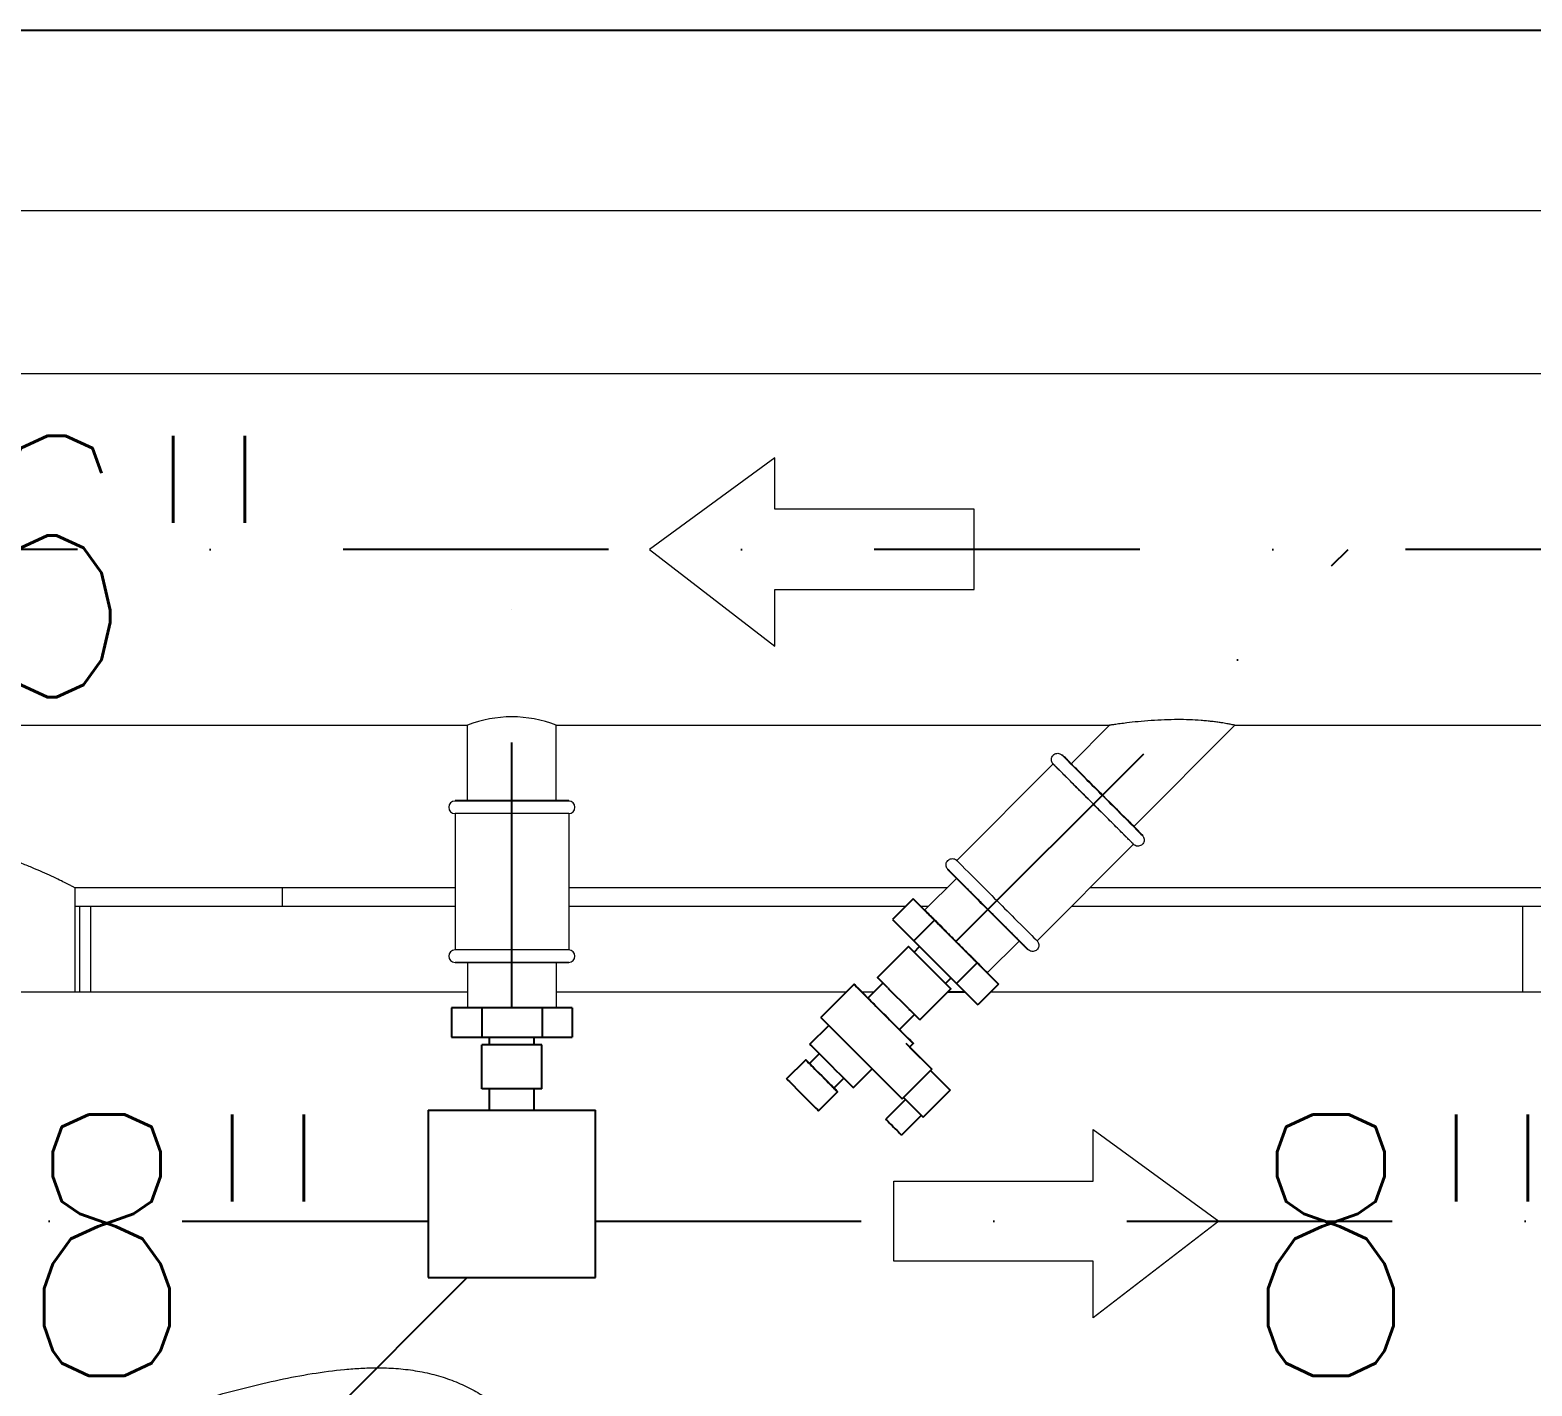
# Model space of a CAD drawing. Header units: millimetres. Extents: x -312439 to 477422, y -331570 to 212570.
# Drawn here: x 349333 to 350051, y 188180 to 188829 of the extents above; entities that cross this region are included whole.
import ezdxf

# ---------------------------------------------------------------- set-up
doc = ezdxf.new("R2010")
doc.units = ezdxf.units.MM
doc.linetypes.add('DASHDOT', pattern=[25.4, 12.7, -6.35, 0, -6.35])
doc.linetypes.add('DASHED', pattern=[0.75, 0.5, -0.25])
doc.layers.add('ARCONDTEXTO', color=4, linetype='Continuous')
doc.styles.add('ROMANS', font='romans.shx', dxfattribs={"height": 187.5})

msp = doc.modelspace()

# ---------------------------------------------------------------- linework, layer by layer
at = {"color": 1, "linetype": 'Continuous', "extrusion": (0, 1, 0)}
msp.add_line((344278.692, 188828.975, 0), (350626.099, 188828.975, 0), dxfattribs=at)
at = {"color": 5, "linetype": 'Continuous', "lineweight": 0, "extrusion": (0, 1, 0)}
for p, q in [((352117.933, 188742.457, 0), (347242.183, 188742.457, 0)), ((347312.72, 188664.707, 0), (350548.512, 188664.707, 0)), ((347312.72, 188496.407, 0), (349542.102, 188496.407, 0)), ((349542.102, 188460.37, 0), (349542.102, 188496.407, 0)), ((349584.502, 188460.37, 0), (349584.502, 188496.407, 0)), ((349584.502, 188496.407, 0), (349849.271, 188496.407, 0)), ((349849.219, 188496.399, 0), (349830.855, 188478.035, 0)), ((349909.181, 188496.399, 0), (349860.836, 188448.054, 0)), ((349909.145, 188496.407, 0), (350160.521, 188496.407, 0)), ((349776.108, 188431.734, 0), (349822.26, 188477.886, 0)), ((349826.483, 188482.109, 0), (349826.632, 188482.258, 0)), ((349590.474, 188460.37, 0), (349536.13, 188460.37, 0)), ((349536.13, 188460.37, 0), (349536.13, 188460.159, 0)), ((349590.474, 188460.159, 0), (349536.13, 188460.159, 0)), ((349590.474, 188454.187, 0), (349536.13, 188454.187, 0)), ((349536.13, 188454.187, 0), (349536.13, 188388.918, 0)), ((349590.474, 188460.37, 0), (349590.474, 188460.159, 0)), ((349590.474, 188454.187, 0), (349590.474, 188388.918, 0)), ((349864.91, 188443.682, 0), (349865.059, 188443.831, 0)), ((349814.535, 188393.308, 0), (349860.687, 188439.46, 0)), ((349771.736, 188427.363, 0), (349771.885, 188427.512, 0)), ((349354.307, 188418.657, 0), (349354.307, 188368.729, 0)), ((349536.13, 188418.657, 0), (349354.307, 188418.657, 0)), ((349771.476, 188418.657, 0), (349590.474, 188418.657, 0)), ((349775.959, 188423.14, 0), (349760.756, 188407.937, 0)), ((350238.271, 188418.657, 0), (349839.885, 188418.657, 0)), ((349758.89, 188409.804, 0), (349762.624, 188409.804, 0)), ((349805.94, 188393.158, 0), (349790.738, 188377.956, 0)), ((349590.474, 188388.918, 0), (349536.13, 188388.918, 0)), ((349590.474, 188382.946, 0), (349536.13, 188382.946, 0)), ((349536.13, 188382.946, 0), (349536.13, 188382.736, 0)), ((349590.474, 188382.736, 0), (349536.13, 188382.736, 0)), ((349542.102, 188382.736, 0), (349542.102, 188361.236, 0)), ((349584.502, 188382.736, 0), (349584.502, 188361.236, 0)), ((349590.474, 188382.946, 0), (349590.474, 188382.736, 0)), ((349810.163, 188388.936, 0), (349810.312, 188389.085, 0)), ((349542.102, 188368.729, 0), (348365.856, 188368.729, 0)), ((349723.201, 188368.729, 0), (349584.502, 188368.729, 0)), ((349736.469, 188368.729, 0), (349730.769, 188368.729, 0)), ((350288.199, 188368.729, 0), (349792.355, 188368.729, 0))]:
    msp.add_line(p, q, dxfattribs=at)
at = {"color": 1, "linetype": 'Continuous', "lineweight": 0}
for p, q in [((349689.151, 188624.412, 0), (349629.073, 188580.557, 0)), ((349689.151, 188599.735, 0), (349689.151, 188624.412, 0)), ((349784.471, 188599.735, 0), (349689.151, 188599.735, 0)), ((349784.471, 188561.38, 0), (349784.471, 188599.735, 0)), ((349629.073, 188580.557, 0), (349689.151, 188534.257, 0)), ((349689.151, 188561.38, 0), (349784.471, 188561.38, 0)), ((349689.151, 188534.257, 0), (349689.151, 188561.38, 0))]:
    msp.add_line(p, q, dxfattribs=at)
at = {"color": 6, "linetype": 'DASHDOT', "ltscale": 10}
for p, q in [((350117.742, 188580.557, 0), (345867.332, 188580.557, 0)), ((349563.302, 188361.236, 0), (349563.302, 188580.557, 0))]:
    msp.add_line(p, q, dxfattribs=at)
at = {"color": 6, "linetype": 'DASHDOT', "ltscale": 10, "extrusion": (0, 1, 0)}
for p, q in [((349775.747, 188392.947, 0), (349963.358, 188580.557, 0)), ((347881.028, 188259.179, 0), (349523.239, 188259.179, 0)), ((349603.365, 188259.179, 0), (350398.683, 188259.179, 0)), ((349541.896, 188232.181, 0), (349343.248, 188033.533, 0))]:
    msp.add_line(p, q, dxfattribs=at)
at = {"color": 3, "linetype": 'Continuous', "lineweight": 0, "extrusion": (0, 1, 0)}
for p, q in [((349453.637, 188409.804, 0), (349453.637, 188418.657, 0)), ((349354.307, 188409.804, 0), (349536.13, 188409.804, 0)), ((349356.465, 188409.804, 0), (349356.465, 188368.729, 0)), ((349361.67, 188409.804, 0), (349361.67, 188368.729, 0)), ((349590.474, 188409.804, 0), (349751.78, 188409.804, 0)), ((349831.032, 188409.804, 0), (350247.124, 188409.804, 0)), ((350046.707, 188409.804, 0), (350046.707, 188368.729, 0))]:
    msp.add_line(p, q, dxfattribs=at)
at = {"color": 2, "linetype": 'Continuous', "extrusion": (0, 1, 0)}
for p, q in [((349755.335, 188413.359, 0), (349745.435, 188403.459, 0)), ((349765.54, 188403.153, 0), (349755.335, 188413.359, 0)), ((349755.335, 188413.359, 0), (349760.757, 188407.937, 0)), ((349745.435, 188403.459, 0), (349755.64, 188393.253, 0)), ((349765.54, 188403.153, 0), (349755.64, 188393.253, 0)), ((349785.952, 188382.74, 0), (349765.54, 188403.153, 0)), ((349738.226, 188375.679, 0), (349753.075, 188390.529, 0)), ((349753.143, 188390.46, 0), (349755.671, 188387.932, 0)), ((349757.951, 188385.652, 0), (349753.143, 188390.46, 0)), ((349755.64, 188393.253, 0), (349776.053, 188372.841, 0)), ((349755.671, 188387.932, 0), (349758.316, 188390.577, 0)), ((349768.01, 188375.593, 0), (349758.393, 188385.21, 0)), ((349785.952, 188382.74, 0), (349776.053, 188372.841, 0)), ((349796.159, 188372.534, 0), (349785.952, 188382.74, 0)), ((349743.102, 188370.803, 0), (349738.294, 188375.611, 0)), ((349773.261, 188370.343, 0), (349768.452, 188375.151, 0)), ((349770.733, 188372.871, 0), (349773.378, 188375.516, 0)), ((349790.738, 188377.956, 0), (349796.159, 188372.534, 0)), ((349711.098, 188356.626, 0), (349726.985, 188372.513, 0)), ((349733.619, 188365.879, 0), (349740.822, 188373.083, 0)), ((349753.161, 188360.744, 0), (349743.544, 188370.36, 0)), ((349758.48, 188355.425, 0), (349773.329, 188370.274, 0)), ((349770.733, 188372.871, 0), (349773.261, 188370.343, 0)), ((349776.053, 188372.841, 0), (349786.26, 188362.635, 0)), ((349796.159, 188372.534, 0), (349786.26, 188362.635, 0)), ((349592.169, 188361.236, 0), (349534.434, 188361.236, 0)), ((349534.434, 188361.236, 0), (349534.434, 188347.236, 0)), ((349548.868, 188361.236, 0), (349548.868, 188347.236, 0)), ((349577.736, 188361.236, 0), (349577.736, 188347.236, 0)), ((349592.169, 188361.236, 0), (349592.169, 188347.236, 0)), ((349748.68, 188350.818, 0), (349755.883, 188358.021, 0)), ((349758.412, 188355.494, 0), (349753.603, 188360.302, 0)), ((349534.434, 188347.236, 0), (349592.169, 188347.236, 0)), ((349552.652, 188343.494, 0), (349552.652, 188347.236, 0)), ((349573.952, 188343.494, 0), (349573.952, 188347.236, 0)), ((349705.838, 188343.812, 0), (349714.875, 188352.849, 0)), ((349577.624, 188343.494, 0), (349548.98, 188343.494, 0)), ((349548.98, 188322.494, 0), (349548.98, 188343.494, 0)), ((349577.624, 188322.494, 0), (349577.624, 188343.494, 0)), ((349705.658, 188334.55, 0), (349710.379, 188339.271, 0)), ((349751.693, 188344.359, 0), (349764.183, 188331.87, 0)), ((349753.591, 188342.462, 0), (349755.314, 188344.184, 0)), ((349753.591, 188342.462, 0), (349764.183, 188331.87, 0)), ((349694.751, 188327.238, 0), (349703.86, 188336.348, 0)), ((349726.613, 188323.038, 0), (349735.649, 188332.074, 0)), ((349764.183, 188331.87, 0), (349750.018, 188317.705, 0)), ((349763.576, 188331.262, 0), (349764.183, 188331.87, 0)), ((349764.183, 188331.87, 0), (349764.183, 188331.87, 0)), ((349717.351, 188322.857, 0), (349722.072, 188327.579, 0)), ((349737.528, 188330.195, 0), (349750.018, 188317.705, 0)), ((349763.575, 188331.262, 0), (349750.626, 188318.313, 0)), ((349763.575, 188331.262, 0), (349773.018, 188321.819, 0)), ((349763.576, 188331.262, 0), (349763.575, 188331.262, 0)), ((349763.576, 188331.262, 0), (349773.018, 188321.819, 0)), ((349577.624, 188322.494, 0), (349548.98, 188322.494, 0)), ((349552.652, 188312.307, 0), (349552.652, 188322.494, 0)), ((349573.952, 188312.307, 0), (349573.952, 188322.494, 0)), ((349710.039, 188311.95, 0), (349719.148, 188321.06, 0)), ((349750.018, 188317.705, 0), (349750.019, 188317.705, 0)), ((349750.019, 188317.705, 0), (349750.626, 188318.313, 0)), ((349750.626, 188318.313, 0), (349760.069, 188308.87, 0)), ((349773.018, 188321.819, 0), (349760.069, 188308.87, 0)), ((349760.07, 188308.87, 0), (349773.018, 188321.819, 0)), ((349773.018, 188321.819, 0), (349773.018, 188321.819, 0)), ((349523.239, 188312.307, 0), (349523.239, 188232.181, 0)), ((349523.239, 188312.307, 0), (349603.365, 188312.307, 0)), ((349603.365, 188232.181, 0), (349603.365, 188312.307, 0)), ((349751.571, 188317.368, 0), (349742.128, 188307.926, 0)), ((349759.125, 188309.814, 0), (349749.682, 188300.371, 0)), ((349760.069, 188308.87, 0), (349760.07, 188308.87, 0)), ((349523.239, 188232.181, 0), (349603.365, 188232.181, 0))]:
    msp.add_line(p, q, dxfattribs=at)
at = {"color": 5, "linetype": 'Continuous', "extrusion": (0, 1, 0)}
msp.add_line((349780.164, 188368.729, 0), (349771.784, 188368.729, 0), dxfattribs=at)
at = {"color": 4, "linetype": 'Continuous', "lineweight": 0}
for p, q in [((349841.398, 188303.034, 0), (349901.476, 188259.179, 0)), ((349841.398, 188278.357, 0), (349841.398, 188303.034, 0)), ((349746.078, 188278.357, 0), (349841.398, 188278.357, 0)), ((349746.078, 188240.002, 0), (349746.078, 188278.357, 0)), ((349901.476, 188259.179, 0), (349841.398, 188212.88, 0)), ((349841.398, 188240.002, 0), (349746.078, 188240.002, 0)), ((349841.398, 188212.88, 0), (349841.398, 188240.002, 0))]:
    msp.add_line(p, q, dxfattribs=at)
at = {"color": 5, "linetype": 'Continuous', "lineweight": 0}
for centre, radius, start, end in [((349563.302, 188442.753, 0), 57.691, 68.439889, 111.560111), ((349536.13, 188457.173, 0), 2.986, 90, 270), ((349590.474, 188457.173, 0), 2.986, 270, 90), ((349536.13, 188385.932, 0), 2.986, 90, 270), ((349590.474, 188385.932, 0), 2.986, 270, 90)]:
    msp.add_arc(centre, radius, start, end, dxfattribs=at)
for centre, major_axis, start_param, end_param in [((349841.473, 188458.673, 0), (-19.213, 19.213), 0, 3.1415927), ((349845.696, 188462.896, 0), (-19.213, 19.213), 0, 3.1415927), ((349845.845, 188463.045, 0), (-19.213, 19.213), 6.2831582, 10.1005572), ((349845.845, 188463.045, 0), (-19.213, 19.213), 5.6074061, 6.2831582), ((349845.845, 188463.045, 0), (-14.991, 14.991), 0, 3.1415927), ((349790.95, 188408.149, 0), (-19.213, 19.213), 0, 3.1415927), ((349791.099, 188408.298, 0), (-19.213, 19.213), 0, 3.1415927), ((349795.321, 188412.521, 0), (-19.213, 19.213), 0, 3.1415927)]:
    msp.add_ellipse(centre, major_axis=major_axis, ratio=0.0000271, start_param=start_param, end_param=end_param, dxfattribs=at)
at = {"color": 2, "linetype": 'Continuous'}
for centre, major_axis, start_param, end_param in [((349775.747, 188392.946, 0), (14.991, -14.991), 3.1415927, 6.2831582), ((349753.586, 188390.018, 0), (-0.511, 0.511), 5.7595594, 6.8067569), ((349763.202, 188380.402, 0), (-7.531, 7.531), 0, 3.1415927), ((349758.393, 188385.21, 0), (-0.511, 0.511), 0.5235716, 1.5707692), ((349738.736, 188375.169, 0), (-0.511, 0.511), 0, 0.5235716), ((349768.01, 188375.593, 0), (-0.511, 0.511), 1.5707692, 2.6179667), ((349741.149, 188358.349, 0), (14.164, -14.164), 2.1313589, 4.7123618), ((349743.544, 188370.36, 0), (-0.511, 0.511), 0.5235716, 1.5707692), ((349772.818, 188370.785, 0), (0.511, -0.511), 5.7595594, 6.8067569), ((349741.149, 188358.349, 0), (-7.531, 7.531), 0, 3.1415927), ((349753.161, 188360.744, 0), (-0.511, 0.511), 1.5707692, 2.6179667), ((349725.262, 188342.462, 0), (-14.164, 14.164), 0, 1.5707692), ((349741.149, 188358.349, 0), (14.164, -14.164), 4.7123618, 7.2934191), ((349757.969, 188355.936, 0), (0.511, -0.511), 5.7595594, 6.2831853), ((349716.226, 188333.425, 0), (10.387, -10.387), 3.1415927, 6.2831853), ((349725.262, 188342.462, 0), (-14.164, 14.164), 1.5707692, 2.6179672), ((349711.504, 188328.704, 0), (-7.644, 7.644), 5.5831727, 10.1247906), ((349711.504, 188328.704, 0), (5.846, -5.846), 3.1415927, 6.2831853), ((349702.395, 188319.594, 0), (7.644, -7.644), 3.1415927, 6.2831853), ((349745.905, 188304.149, 0), (3.777, -3.777), 3.1415927, 6.2831853)]:
    msp.add_ellipse(centre, major_axis=major_axis, ratio=0.0000271, start_param=start_param, end_param=end_param, dxfattribs=at)
at = {"color": 2, "linetype": 'DASHED'}
msp.add_ellipse((349775.747, 188392.946, 0), major_axis=(-12.339, 12.339), ratio=0.0000271, dxfattribs=at)
at = {"color": 5, "linetype": 'Continuous', "lineweight": 0}
for points, knots in [([(349909.145, 188496.407, 0), (349909.169, 188496.402, 0), (349909.181, 188496.399, 0), (349909.181, 188496.399, 0), (349909.146, 188496.407, 0), (349909.003, 188496.438, 0), (349908.894, 188496.461, 0), (349908.601, 188496.523, 0), (349908.418, 188496.562, 0), (349907.978, 188496.653, 0), (349907.722, 188496.705, 0), (349907.143, 188496.821, 0), (349906.819, 188496.884, 0), (349906.112, 188497.019, 0), (349905.728, 188497.09, 0), (349904.911, 188497.236, 0), (349904.478, 188497.312, 0), (349903.575, 188497.463, 0), (349903.105, 188497.538, 0), (349901.965, 188497.715, 0), (349901.261, 188497.818, 0), (349899.776, 188498.02, 0), (349898.996, 188498.119, 0), (349897.373, 188498.308, 0), (349896.53, 188498.398, 0), (349894.796, 188498.564, 0), (349893.906, 188498.641, 0), (349891.188, 188498.846, 0), (349889.311, 188498.95, 0), (349885.569, 188499.083, 0), (349883.702, 188499.114, 0), (349879.842, 188499.114, 0), (349877.687, 188499.073, 0), (349873.352, 188498.913, 0), (349871.171, 188498.793, 0), (349866.917, 188498.493, 0), (349864.842, 188498.314, 0), (349860.927, 188497.928, 0), (349859.086, 188497.721, 0), (349856.345, 188497.389, 0), (349855.273, 188497.252, 0), (349853.295, 188496.989, 0), (349852.389, 188496.862, 0), (349851.252, 188496.7, 0), (349850.91, 188496.65, 0), (349850.312, 188496.563, 0), (349850.056, 188496.525, 0), (349849.642, 188496.463, 0), (349849.484, 188496.439, 0), (349849.272, 188496.407, 0), (349849.219, 188496.399, 0), (349849.219, 188496.399, 0)], [35.9225638, 35.9225638, 35.9225638, 35.9225638, 37.0674598, 37.0674598, 39.0172054, 39.0172054, 40.966951, 40.966951, 42.9166966, 42.9166966, 44.8664422, 44.8664422, 46.8161879, 46.8161879, 48.7659335, 48.7659335, 50.7156791, 50.7156791, 52.6654247, 52.6654247, 55.3491836, 55.3491836, 58.0329426, 58.0329426, 60.7167015, 60.7167015, 63.4004604, 63.4004604, 68.7679783, 68.7679783, 74.1354962, 74.1354962, 80.3501404, 80.3501404, 86.5647846, 86.5647846, 92.7794288, 92.7794288, 98.994073, 98.994073, 103.0332228, 103.0332228, 107.0723726, 107.0723726, 109.0919475, 109.0919475, 111.1115224, 111.1115224, 113.1310973, 113.1310973, 115.1500968, 115.1500968, 115.1500968, 115.1500968]), ([(349822.26, 188482.109, 0), (349822.489, 188482.337, 0), (349822.758, 188482.531, 0), (349823.331, 188482.814, 0), (349823.642, 188482.91, 0), (349824.27, 188482.999, 0), (349824.595, 188482.992, 0), (349825.219, 188482.878, 0), (349825.525, 188482.77, 0), (349825.941, 188482.542, 0), (349826.074, 188482.456, 0), (349826.26, 188482.312, 0), (349826.321, 188482.261, 0), (349826.394, 188482.195, 0), (349826.409, 188482.181, 0), (349826.428, 188482.162, 0), (349826.434, 188482.157, 0), (349826.444, 188482.147, 0), (349826.449, 188482.143, 0), (349826.456, 188482.136, 0), (349826.459, 188482.133, 0), (349826.466, 188482.126, 0), (349826.468, 188482.124, 0), (349826.472, 188482.12, 0), (349826.474, 188482.118, 0), (349826.478, 188482.114, 0), (349826.479, 188482.113, 0), (349826.481, 188482.111, 0), (349826.482, 188482.11, 0), (349826.483, 188482.109, 0)], [0, 0, 0, 0, 0.9683068, 0.9683068, 1.9191219, 1.9191219, 2.8705649, 2.8705649, 3.8219851, 3.8219851, 4.2930643, 4.2930643, 4.5295893, 4.5295893, 4.5900824, 4.5900824, 4.6146109, 4.6146109, 4.6388386, 4.6388386, 4.6630307, 4.6630307, 4.7113345, 4.7113345, 4.7740468, 4.7740468, 4.9620214, 4.9620214, 5.0858349, 5.0858349, 5.0858349, 5.0858349]), ([(349864.909, 188443.682, 0), (349864.91, 188443.681, 0), (349864.912, 188443.68, 0), (349864.914, 188443.678, 0), (349864.914, 188443.678, 0), (349864.924, 188443.668, 0), (349864.927, 188443.665, 0), (349864.932, 188443.66, 0), (349864.933, 188443.658, 0), (349864.938, 188443.653, 0), (349864.942, 188443.649, 0), (349864.951, 188443.64, 0), (349864.956, 188443.635, 0), (349864.972, 188443.619, 0), (349864.983, 188443.607, 0), (349865.008, 188443.579, 0), (349865.023, 188443.563, 0), (349865.08, 188443.497, 0), (349865.122, 188443.447, 0), (349865.283, 188443.238, 0), (349865.389, 188443.069, 0), (349865.617, 188442.606, 0), (349865.713, 188442.293, 0), (349865.8, 188441.663, 0), (349865.792, 188441.338, 0), (349865.676, 188440.714, 0), (349865.567, 188440.408, 0), (349865.261, 188439.853, 0), (349865.06, 188439.596, 0), (349864.595, 188439.165, 0), (349864.324, 188438.985, 0), (349863.747, 188438.722, 0), (349863.433, 188438.636, 0), (349862.803, 188438.568, 0), (349862.478, 188438.585, 0), (349861.858, 188438.719, 0), (349861.555, 188438.838, 0), (349861.147, 188439.078, 0), (349861.017, 188439.169, 0), (349860.867, 188439.294, 0), (349860.837, 188439.319, 0), (349860.787, 188439.364, 0), (349860.766, 188439.383, 0), (349860.739, 188439.408, 0), (349860.733, 188439.415, 0), (349860.723, 188439.425, 0), (349860.718, 188439.429, 0), (349860.712, 188439.435, 0), (349860.709, 188439.438, 0), (349860.703, 188439.444, 0), (349860.701, 188439.446, 0), (349860.697, 188439.45, 0), (349860.695, 188439.451, 0), (349860.691, 188439.455, 0), (349860.69, 188439.457, 0), (349860.684, 188439.462, 0), (349860.68, 188439.467, 0), (349860.654, 188439.492, 0), (349860.619, 188439.528, 0), (349860.442, 188439.705, 0), (349860.219, 188439.927, 0), (349859.593, 188440.553, 0), (349859.19, 188440.956, 0), (349858.217, 188441.929, 0), (349857.644, 188442.502, 0), (349856.348, 188443.798, 0), (349855.621, 188444.525, 0), (349854.041, 188446.105, 0), (349853.181, 188446.964, 0), (349851.363, 188448.783, 0), (349850.397, 188449.749, 0), (349848.394, 188451.751, 0), (349847.35, 188452.796, 0), (349845.221, 188454.924, 0), (349844.129, 188456.016, 0), (349841.938, 188458.207, 0), (349840.831, 188459.315, 0), (349838.641, 188461.504, 0), (349837.551, 188462.594, 0), (349835.428, 188464.718, 0), (349834.387, 188465.759, 0), (349832.392, 188467.753, 0), (349831.432, 188468.714, 0), (349829.625, 188470.521, 0), (349828.772, 188471.374, 0), (349827.206, 188472.94, 0), (349826.487, 188473.659, 0), (349825.207, 188474.939, 0), (349824.643, 188475.503, 0), (349823.688, 188476.458, 0), (349823.295, 188476.851, 0), (349822.693, 188477.453, 0), (349822.482, 188477.664, 0), (349822.308, 188477.838, 0), (349822.276, 188477.87, 0), (349822.259, 188477.887, 0), (349822.258, 188477.889, 0), (349822.253, 188477.894, 0), (349822.251, 188477.895, 0), (349822.245, 188477.902, 0), (349822.243, 188477.903, 0), (349822.238, 188477.909, 0), (349822.234, 188477.913, 0), (349822.225, 188477.922, 0), (349822.22, 188477.927, 0), (349822.205, 188477.942, 0), (349822.194, 188477.954, 0), (349822.173, 188477.978, 0), (349822.162, 188477.99, 0), (349822.118, 188478.038, 0), (349822.087, 188478.075, 0), (349821.964, 188478.226, 0), (349821.879, 188478.346, 0), (349821.644, 188478.742, 0), (349821.525, 188479.042, 0), (349821.388, 188479.658, 0), (349821.369, 188479.983, 0), (349821.433, 188480.614, 0), (349821.517, 188480.928, 0), (349821.776, 188481.507, 0), (349821.954, 188481.779, 0), (349822.198, 188482.046, 0), (349822.229, 188482.078, 0), (349822.26, 188482.109, 0)], [89.3649587, 89.3649587, 89.3649587, 89.3649587, 89.5191384, 89.5191384, 89.7405289, 89.7405289, 89.7853936, 89.7853936, 89.8016412, 89.8016412, 89.8258849, 89.8258849, 89.8500564, 89.8500564, 89.8983087, 89.8983087, 89.9639699, 89.9639699, 90.1608863, 90.1608863, 90.7539586, 90.7539586, 91.7103278, 91.7103278, 92.6615461, 92.6615461, 93.6129743, 93.6129743, 94.5643955, 94.5643955, 95.515817, 95.515817, 96.4672384, 96.4672384, 97.4186599, 97.4186599, 98.3700806, 98.3700806, 98.841142, 98.841142, 98.956571, 98.956571, 99.0434011, 99.0434011, 99.0714768, 99.0714768, 99.0957426, 99.0957426, 99.1198752, 99.1198752, 99.1680351, 99.1680351, 99.241184, 99.241184, 99.4604221, 99.4604221, 100.1179243, 100.1179243, 102.0916273, 102.0916273, 106.8203982, 106.8203982, 111.4866311, 111.4866311, 116.150722, 116.150722, 120.8146044, 120.8146044, 125.4784326, 125.4784326, 130.1422407, 130.1422407, 134.8060397, 134.8060397, 139.4698343, 139.4698343, 144.1336267, 144.1336267, 148.7974186, 148.7974186, 153.461211, 153.461211, 158.1250057, 158.1250057, 162.788805, 162.788805, 167.4526135, 167.4526135, 172.1164428, 172.1164428, 176.7803283, 176.7803283, 181.4444315, 181.4444315, 183.771321, 183.771321, 184.0810116, 184.0810116, 184.1972432, 184.1972432, 184.2330778, 184.2330778, 184.266041, 184.266041, 184.2903055, 184.2903055, 184.3389629, 184.3389629, 184.3876641, 184.3876641, 184.5337232, 184.5337232, 184.972621, 184.972621, 185.9154253, 185.9154253, 186.867036, 186.867036, 187.8184496, 187.8184496, 188.7698713, 188.7698713, 188.9029456, 188.9029456, 188.9029456, 188.9029456]), ([(349354.307, 188418.657, 0), (349354.307, 188418.657, 0), (349354.177, 188418.725, 0), (349353.641, 188419.003, 0), (349353.235, 188419.213, 0), (349352.144, 188419.771, 0), (349351.459, 188420.12, 0), (349349.819, 188420.946, 0), (349348.863, 188421.422, 0), (349346.699, 188422.481, 0), (349345.489, 188423.064, 0), (349342.842, 188424.313, 0), (349341.403, 188424.979, 0), (349338.332, 188426.361, 0), (349336.699, 188427.078, 0), (349333.281, 188428.529, 0), (349331.496, 188429.263, 0), (349327.818, 188430.716, 0), (349325.857, 188431.463, 0), (349321.72, 188432.958, 0), (349319.544, 188433.707, 0), (349315.003, 188435.172, 0), (349312.638, 188435.887, 0), (349307.752, 188437.245, 0), (349305.231, 188437.889, 0), (349300.07, 188439.069, 0), (349297.427, 188439.607, 0), (349292.061, 188440.546, 0), (349289.338, 188440.947, 0), (349283.857, 188441.594, 0), (349281.1, 188441.839, 0), (349275.602, 188442.165, 0), (349272.862, 188442.245, 0), (349267.452, 188442.245, 0), (349264.711, 188442.165, 0), (349259.214, 188441.839, 0), (349256.456, 188441.594, 0), (349250.976, 188440.947, 0), (349248.252, 188440.546, 0), (349242.886, 188439.607, 0), (349240.244, 188439.069, 0), (349235.083, 188437.889, 0), (349232.561, 188437.245, 0), (349227.675, 188435.887, 0), (349225.31, 188435.172, 0), (349220.77, 188433.707, 0), (349218.593, 188432.958, 0), (349214.456, 188431.463, 0), (349212.496, 188430.716, 0), (349208.818, 188429.263, 0), (349207.032, 188428.529, 0), (349203.614, 188427.078, 0), (349201.981, 188426.361, 0), (349198.91, 188424.979, 0), (349197.472, 188424.313, 0), (349194.824, 188423.064, 0), (349193.615, 188422.481, 0), (349191.451, 188421.422, 0), (349190.495, 188420.946, 0), (349188.854, 188420.12, 0), (349188.17, 188419.771, 0), (349187.079, 188419.213, 0), (349186.673, 188419.003, 0), (349186.137, 188418.725, 0), (349186.007, 188418.657, 0), (349186.007, 188418.657, 0)], [129.6301734, 129.6301734, 129.6301734, 129.6301734, 137.7188394, 137.7188394, 145.8075054, 145.8075054, 153.8961714, 153.8961714, 161.9848374, 161.9848374, 170.0735034, 170.0735034, 178.1621694, 178.1621694, 186.2508353, 186.2508353, 194.3395013, 194.3395013, 202.454607, 202.454607, 210.5697127, 210.5697127, 218.6848184, 218.6848184, 226.7999241, 226.7999241, 234.9150297, 234.9150297, 243.0301354, 243.0301354, 251.1452411, 251.1452411, 259.2603468, 259.2603468, 267.3754524, 267.3754524, 275.4905581, 275.4905581, 283.6056638, 283.6056638, 291.7207695, 291.7207695, 299.8358751, 299.8358751, 307.9509808, 307.9509808, 316.0660865, 316.0660865, 324.1811922, 324.1811922, 332.2698582, 332.2698582, 340.3585242, 340.3585242, 348.4471902, 348.4471902, 356.5358562, 356.5358562, 364.6245222, 364.6245222, 372.7131882, 372.7131882, 380.8018541, 380.8018541, 388.8905201, 388.8905201, 388.8905201, 388.8905201]), ([(349771.886, 188431.735, 0), (349772.114, 188431.963, 0), (349772.383, 188432.156, 0), (349772.956, 188432.44, 0), (349773.267, 188432.536, 0), (349773.895, 188432.624, 0), (349774.22, 188432.617, 0), (349774.844, 188432.504, 0), (349775.151, 188432.395, 0), (349775.567, 188432.168, 0), (349775.699, 188432.081, 0), (349775.885, 188431.937, 0), (349775.946, 188431.886, 0), (349776.019, 188431.82, 0), (349776.034, 188431.806, 0), (349776.054, 188431.788, 0), (349776.059, 188431.782, 0), (349776.069, 188431.773, 0), (349776.074, 188431.768, 0), (349776.081, 188431.761, 0), (349776.084, 188431.758, 0), (349776.091, 188431.751, 0), (349776.093, 188431.749, 0), (349776.098, 188431.745, 0), (349776.099, 188431.744, 0), (349776.103, 188431.739, 0), (349776.104, 188431.738, 0), (349776.107, 188431.736, 0), (349776.107, 188431.735, 0), (349776.108, 188431.734, 0)], [0, 0, 0, 0, 0.9683068, 0.9683068, 1.9191219, 1.9191219, 2.8705649, 2.8705649, 3.8219851, 3.8219851, 4.2930643, 4.2930643, 4.5295893, 4.5295893, 4.5900824, 4.5900824, 4.6146109, 4.6146109, 4.6388386, 4.6388386, 4.6630307, 4.6630307, 4.7113345, 4.7113345, 4.7740468, 4.7740468, 4.9620214, 4.9620214, 5.0858349, 5.0858349, 5.0858349, 5.0858349]), ([(349814.535, 188393.308, 0), (349814.536, 188393.307, 0), (349814.537, 188393.306, 0), (349814.54, 188393.303, 0), (349814.54, 188393.303, 0), (349814.55, 188393.293, 0), (349814.552, 188393.291, 0), (349814.557, 188393.285, 0), (349814.559, 188393.283, 0), (349814.564, 188393.278, 0), (349814.568, 188393.274, 0), (349814.576, 188393.265, 0), (349814.581, 188393.26, 0), (349814.597, 188393.244, 0), (349814.608, 188393.232, 0), (349814.633, 188393.205, 0), (349814.648, 188393.188, 0), (349814.706, 188393.123, 0), (349814.748, 188393.072, 0), (349814.908, 188392.864, 0), (349815.014, 188392.694, 0), (349815.243, 188392.231, 0), (349815.338, 188391.918, 0), (349815.425, 188391.288, 0), (349815.417, 188390.963, 0), (349815.301, 188390.34, 0), (349815.192, 188390.033, 0), (349814.886, 188389.478, 0), (349814.686, 188389.222, 0), (349814.22, 188388.791, 0), (349813.95, 188388.61, 0), (349813.372, 188388.347, 0), (349813.059, 188388.261, 0), (349812.428, 188388.194, 0), (349812.103, 188388.211, 0), (349811.483, 188388.345, 0), (349811.18, 188388.463, 0), (349810.772, 188388.704, 0), (349810.643, 188388.794, 0), (349810.492, 188388.919, 0), (349810.463, 188388.944, 0), (349810.413, 188388.989, 0), (349810.391, 188389.009, 0), (349810.365, 188389.034, 0), (349810.358, 188389.04, 0), (349810.348, 188389.05, 0), (349810.344, 188389.054, 0), (349810.337, 188389.06, 0), (349810.334, 188389.063, 0), (349810.328, 188389.069, 0), (349810.326, 188389.071, 0), (349810.322, 188389.075, 0), (349810.321, 188389.076, 0), (349810.316, 188389.081, 0), (349810.315, 188389.082, 0), (349810.309, 188389.088, 0), (349810.305, 188389.092, 0), (349810.279, 188389.118, 0), (349810.244, 188389.153, 0), (349810.067, 188389.33, 0), (349809.844, 188389.552, 0), (349809.219, 188390.178, 0), (349808.816, 188390.581, 0), (349807.842, 188391.554, 0), (349807.269, 188392.127, 0), (349805.973, 188393.423, 0), (349805.246, 188394.15, 0), (349803.666, 188395.73, 0), (349802.807, 188396.589, 0), (349800.988, 188398.408, 0), (349800.022, 188399.374, 0), (349798.019, 188401.377, 0), (349796.975, 188402.421, 0), (349794.847, 188404.549, 0), (349793.755, 188405.641, 0), (349791.563, 188407.833, 0), (349790.456, 188408.94, 0), (349788.266, 188411.13, 0), (349787.176, 188412.22, 0), (349785.053, 188414.343, 0), (349784.012, 188415.384, 0), (349782.018, 188417.378, 0), (349781.057, 188418.339, 0), (349779.25, 188420.146, 0), (349778.397, 188420.999, 0), (349776.831, 188422.565, 0), (349776.112, 188423.284, 0), (349774.833, 188424.564, 0), (349774.268, 188425.128, 0), (349773.313, 188426.083, 0), (349772.92, 188426.477, 0), (349772.318, 188427.079, 0), (349772.107, 188427.289, 0), (349771.934, 188427.463, 0), (349771.901, 188427.496, 0), (349771.884, 188427.513, 0), (349771.883, 188427.514, 0), (349771.878, 188427.519, 0), (349771.877, 188427.521, 0), (349771.87, 188427.527, 0), (349771.868, 188427.529, 0), (349771.863, 188427.534, 0), (349771.859, 188427.538, 0), (349771.85, 188427.547, 0), (349771.846, 188427.552, 0), (349771.831, 188427.568, 0), (349771.82, 188427.58, 0), (349771.798, 188427.603, 0), (349771.787, 188427.615, 0), (349771.744, 188427.663, 0), (349771.712, 188427.7, 0), (349771.589, 188427.851, 0), (349771.505, 188427.972, 0), (349771.269, 188428.368, 0), (349771.151, 188428.667, 0), (349771.013, 188429.284, 0), (349770.994, 188429.608, 0), (349771.058, 188430.239, 0), (349771.142, 188430.554, 0), (349771.401, 188431.133, 0), (349771.58, 188431.404, 0), (349771.824, 188431.671, 0), (349771.854, 188431.703, 0), (349771.886, 188431.735, 0)], [89.3649587, 89.3649587, 89.3649587, 89.3649587, 89.5191384, 89.5191384, 89.7405289, 89.7405289, 89.7853936, 89.7853936, 89.8016412, 89.8016412, 89.8258849, 89.8258849, 89.8500564, 89.8500564, 89.8983087, 89.8983087, 89.9639699, 89.9639699, 90.1608863, 90.1608863, 90.7539586, 90.7539586, 91.7103278, 91.7103278, 92.6615461, 92.6615461, 93.6129743, 93.6129743, 94.5643955, 94.5643955, 95.515817, 95.515817, 96.4672384, 96.4672384, 97.4186599, 97.4186599, 98.3700806, 98.3700806, 98.841142, 98.841142, 98.956571, 98.956571, 99.0434011, 99.0434011, 99.0714768, 99.0714768, 99.0957426, 99.0957426, 99.1198752, 99.1198752, 99.1680351, 99.1680351, 99.241184, 99.241184, 99.4604221, 99.4604221, 100.1179243, 100.1179243, 102.0916273, 102.0916273, 106.8203982, 106.8203982, 111.4866311, 111.4866311, 116.150722, 116.150722, 120.8146044, 120.8146044, 125.4784326, 125.4784326, 130.1422407, 130.1422407, 134.8060397, 134.8060397, 139.4698343, 139.4698343, 144.1336267, 144.1336267, 148.7974186, 148.7974186, 153.461211, 153.461211, 158.1250057, 158.1250057, 162.788805, 162.788805, 167.4526135, 167.4526135, 172.1164428, 172.1164428, 176.7803283, 176.7803283, 181.4444315, 181.4444315, 183.771321, 183.771321, 184.0810116, 184.0810116, 184.1972432, 184.1972432, 184.2330778, 184.2330778, 184.266041, 184.266041, 184.2903055, 184.2903055, 184.3389629, 184.3389629, 184.3876641, 184.3876641, 184.5337232, 184.5337232, 184.972621, 184.972621, 185.9154253, 185.9154253, 186.867036, 186.867036, 187.8184496, 187.8184496, 188.7698713, 188.7698713, 188.9029456, 188.9029456, 188.9029456, 188.9029456]), ([(349340.338, 188149.629, 0), (349340.338, 188149.629, 0), (349340.38, 188149.644, 0), (349340.554, 188149.705, 0), (349340.686, 188149.752, 0), (349341.041, 188149.877, 0), (349341.264, 188149.955, 0), (349341.798, 188150.143, 0), (349342.109, 188150.252, 0), (349342.811, 188150.498, 0), (349343.201, 188150.635, 0), (349344.05, 188150.933, 0), (349344.509, 188151.093, 0), (349345.964, 188151.602, 0), (349347.042, 188151.978, 0), (349349.073, 188152.684, 0), (349350.067, 188153.029, 0), (349352.185, 188153.762, 0), (349353.311, 188154.151, 0), (349356.854, 188155.37, 0), (349359.44, 188156.255, 0), (349364.871, 188158.097, 0), (349367.716, 188159.055, 0), (349373.46, 188160.969, 0), (349376.358, 188161.925, 0), (349383.382, 188164.219, 0), (349387.785, 188165.633, 0), (349396.894, 188168.497, 0), (349401.602, 188169.945, 0), (349411.249, 188172.823, 0), (349416.189, 188174.254, 0), (349426.229, 188177.039, 0), (349431.331, 188178.395, 0), (349441.63, 188180.967, 0), (349446.825, 188182.183, 0), (349457.25, 188184.398, 0), (349462.479, 188185.399, 0), (349472.922, 188187.093, 0), (349478.134, 188187.788, 0), (349485.906, 188188.517, 0), (349488.489, 188188.707, 0), (349493.636, 188188.967, 0), (349496.2, 188189.037, 0), (349501.744, 188189.037, 0), (349504.797, 188188.941, 0), (349510.929, 188188.501, 0), (349514.008, 188188.157, 0), (349520.099, 188187.186, 0), (349523.111, 188186.558, 0), (349527.512, 188185.402, 0), (349528.959, 188184.981, 0), (349531.805, 188184.072, 0), (349533.204, 188183.584, 0), (349535.944, 188182.547, 0), (349537.288, 188181.997, 0), (349539.915, 188180.843, 0), (349541.199, 188180.239, 0), (349544.95, 188178.359, 0), (349547.318, 188177.016, 0), (349551.757, 188174.247, 0), (349553.83, 188172.821, 0), (349557.672, 188169.979, 0), (349559.442, 188168.564, 0), (349562.495, 188165.99, 0), (349563.851, 188164.786, 0), (349566.392, 188162.438, 0), (349567.578, 188161.294, 0), (349569.766, 188159.115, 0), (349570.77, 188158.08, 0), (349572.59, 188156.158, 0), (349573.406, 188155.271, 0), (349574.849, 188153.677, 0), (349575.476, 188152.968, 0), (349576.543, 188151.749, 0), (349576.982, 188151.239, 0), (349577.677, 188150.427, 0), (349577.933, 188150.124, 0), (349578.27, 188149.726, 0), (349578.35, 188149.629, 0), (349578.35, 188149.629, 0)], [188.2506658, 188.2506658, 188.2506658, 188.2506658, 191.3519971, 191.3519971, 194.4533285, 194.4533285, 197.5546598, 197.5546598, 200.6559912, 200.6559912, 203.7573226, 203.7573226, 206.8586539, 206.8586539, 213.0613166, 213.0613166, 218.1818745, 218.1818745, 223.3024323, 223.3024323, 233.543548, 233.543548, 243.7846636, 243.7846636, 254.0257793, 254.0257793, 269.3352233, 269.3352233, 284.6446674, 284.6446674, 299.9541114, 299.9541114, 315.2635554, 315.2635554, 330.5729995, 330.5729995, 345.8824435, 345.8824435, 361.1918875, 361.1918875, 368.8466095, 368.8466095, 376.5013315, 376.5013315, 385.4769859, 385.4769859, 394.4526403, 394.4526403, 403.4282947, 403.4282947, 407.9161219, 407.9161219, 412.4039491, 412.4039491, 416.8917763, 416.8917763, 421.3796035, 421.3796035, 430.3552578, 430.3552578, 439.3309122, 439.3309122, 448.3065666, 448.3065666, 456.2407021, 456.2407021, 464.1748377, 464.1748377, 472.1089732, 472.1089732, 480.0431087, 480.0431087, 487.9772442, 487.9772442, 495.9113797, 495.9113797, 503.8455152, 503.8455152, 511.7796508, 511.7796508, 511.7796508, 511.7796508])]:
    msp.add_open_spline(points, degree=3, knots=knots, dxfattribs=at)
msp.add_open_spline([(349849.219, 188496.399, 0), (349849.219, 188496.399, 0), (349849.236, 188496.402, 0), (349849.271, 188496.407, 0)], degree=3, dxfattribs=at)

# ---------------------------------------------------------------- texts
at = {"layer": 'ARCONDTEXTO', "linetype": 'Continuous', "lineweight": -3, "style": 'ROMANS', "width": 0.8}
for s, p in [('6"', (349298.35, 188509.839, 0)), ('8"', (349326.634, 188185.26, 0)), ('8"', (349912.196, 188185.26, 0))]:
    msp.add_text(s, height=125, dxfattribs=at).set_placement(p)

doc.saveas('drawing.dxf')
